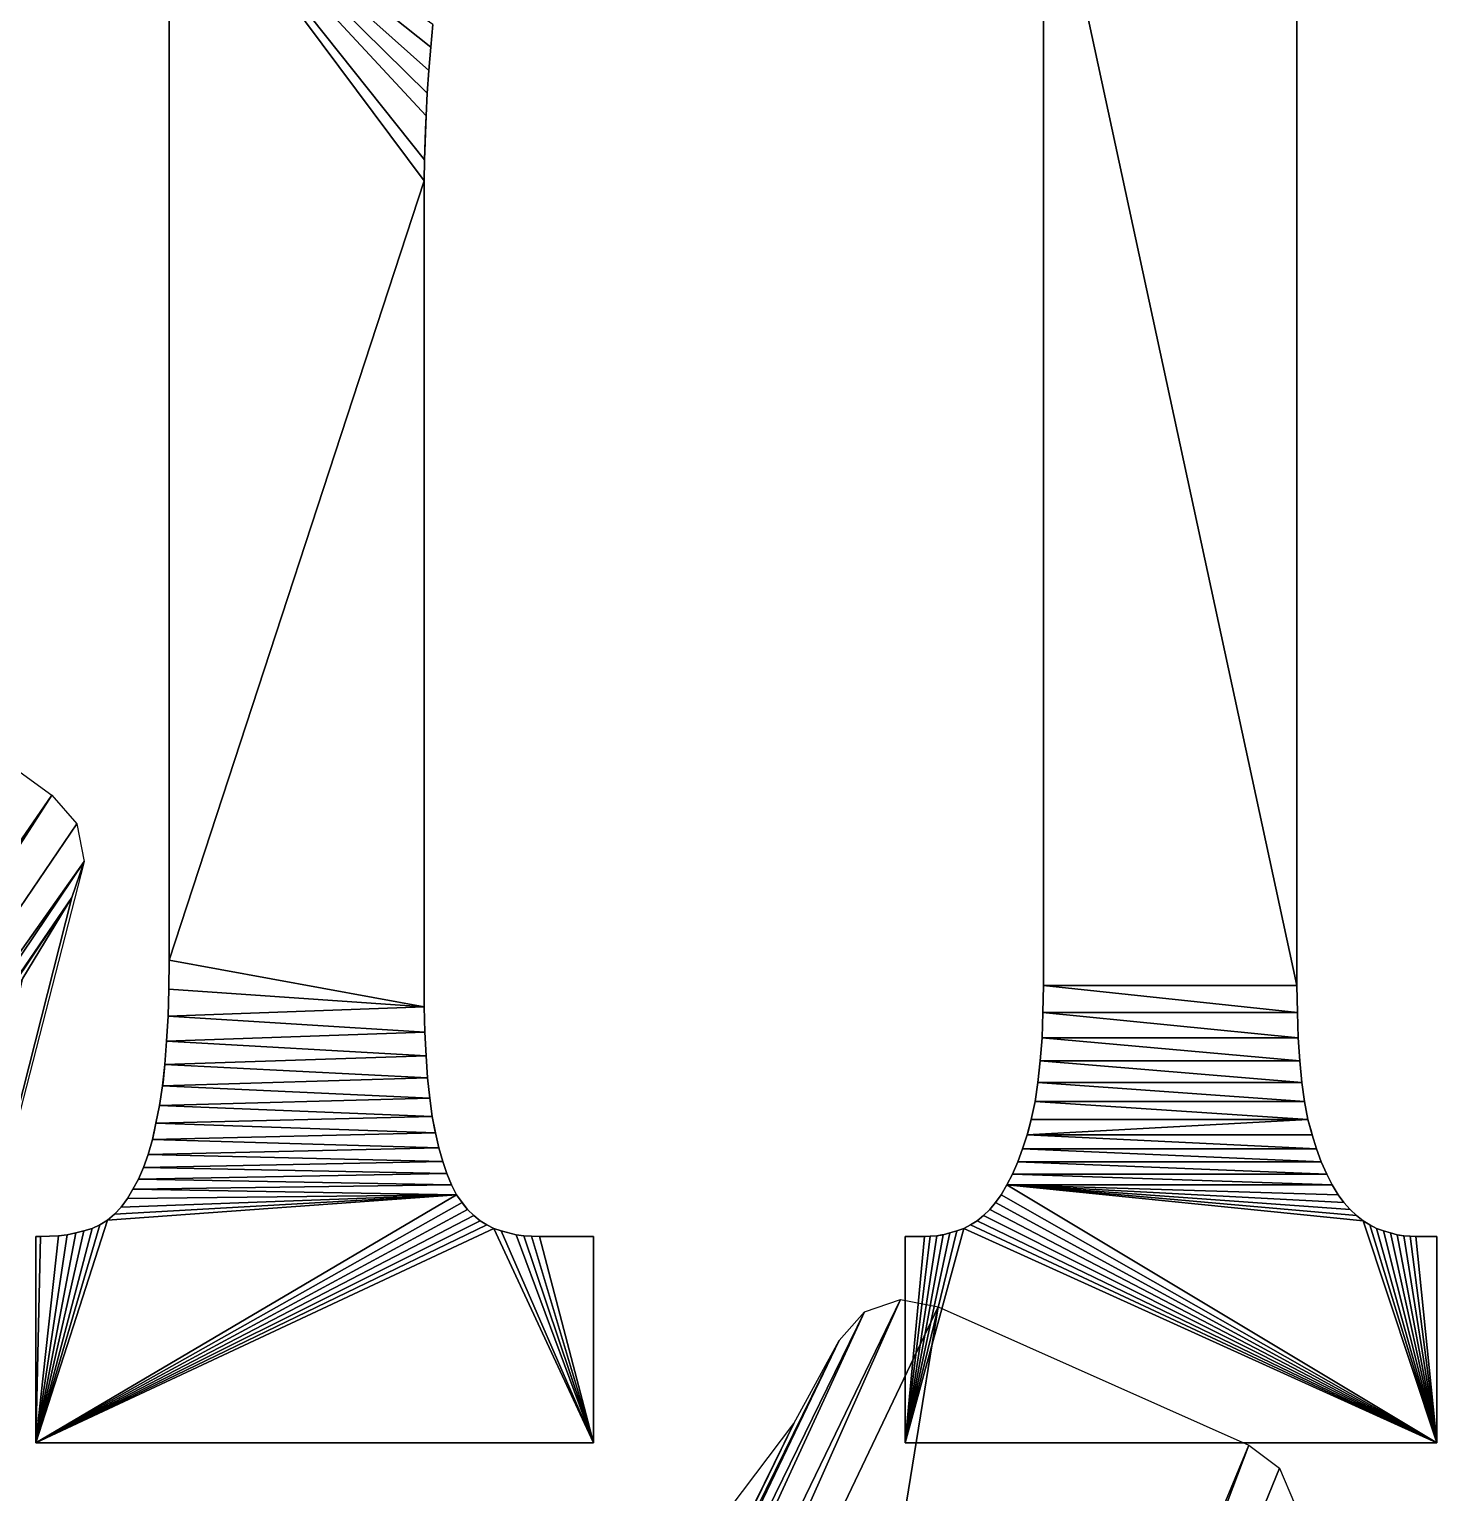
# Model space of a CAD drawing. Header units: inches. Extents: x 62 to 1153, y 3 to 780.
# Drawn here: x 86.205 to 89.801, y 13.417 to 17.156 of the extents above; entities that cross this region are included whole.
import ezdxf

# ---------------------------------------------------------------- set-up
doc = ezdxf.new("R2010")
doc.units = ezdxf.units.IN
doc.header["$MEASUREMENT"] = 0
doc.layers.add('Base', color=3, linetype='Continuous')
doc.layers.add('Main_Gear', color=4, linetype='Continuous')

msp = doc.modelspace()

# ---------------------------------------------------------------- linework, layer by layer
at = {"layer": 'Base'}
for points in [[(89.444, 18.8475, -43), (88.796, 17.7135, -43), (89.444, 14.7135, -43)], [(89.444, 14.7135, -44), (89.444, 18.8475, -44), (89.444, 14.7135, -43)], [(89.444, 18.8475, -43), (89.444, 14.7135, -43), (89.444, 18.8475, -44)], [(88.796, 14.7135, -44), (88.796, 14.7135, -43), (88.796, 17.7135, -43)], [(88.796, 14.7135, -43), (89.444, 14.7135, -43), (88.796, 17.7135, -43)], [(88.796, 17.7135, -44), (88.796, 14.7135, -44), (88.796, 17.7135, -43)], [(87.214, 16.7685, -43), (87.215, 16.8225, -43), (86.563, 17.6425, -43)], [(87.231, 17.1105, -43), (87.236, 17.1685, -43), (86.563, 17.6425, -43)], [(87.226, 17.0505, -43), (87.231, 17.1105, -43), (86.563, 17.6425, -43)], [(87.222, 16.9925, -43), (87.226, 17.0505, -43), (86.563, 17.6425, -43)], [(87.219, 16.9345, -43), (87.222, 16.9925, -43), (86.563, 17.6425, -43)], [(87.215, 16.8225, -43), (87.219, 16.9345, -43), (86.563, 17.6425, -43)], [(86.563, 17.6425, -43), (86.563, 14.7775, -43), (87.214, 16.7685, -43)], [(86.563, 14.7775, -43), (86.563, 17.6425, -43), (86.563, 17.6425, -44)], [(86.563, 17.6425, -44), (86.563, 14.7775, -44), (86.563, 14.7775, -43)], [(87.236, 17.1685, -44), (87.236, 17.1685, -43), (87.231, 17.1105, -43)], [(87.236, 17.1685, -44), (87.231, 17.1105, -43), (87.231, 17.1105, -44)], [(87.231, 17.1105, -44), (87.231, 17.1105, -43), (87.226, 17.0505, -43)], [(87.231, 17.1105, -44), (87.226, 17.0505, -43), (87.226, 17.0505, -44)], [(87.226, 17.0505, -44), (87.226, 17.0505, -43), (87.222, 16.9925, -43)], [(87.226, 17.0505, -44), (87.222, 16.9925, -43), (87.222, 16.9925, -44)], [(87.222, 16.9925, -44), (87.222, 16.9925, -43), (87.219, 16.9345, -43)], [(87.222, 16.9925, -44), (87.219, 16.9345, -43), (87.219, 16.9345, -44)], [(87.219, 16.9345, -43), (87.215, 16.8225, -43), (87.2178, 16.8995, -44)], [(87.215, 16.8225, -44), (87.2178, 16.8995, -44), (87.215, 16.8225, -43)], [(87.219, 16.9345, -44), (87.219, 16.9345, -43), (87.2178, 16.8995, -44)], [(87.215, 16.8225, -44), (87.215, 16.8225, -43), (87.214, 16.7685, -43)], [(87.215, 16.8225, -44), (87.214, 16.7685, -43), (87.214, 16.7685, -44)], [(87.214, 16.7685, -43), (86.563, 14.7775, -43), (87.214, 14.6585, -43)], [(87.214, 16.7685, -44), (87.214, 16.7685, -43), (87.214, 14.6585, -44)], [(87.214, 16.7685, -43), (87.214, 14.6585, -43), (87.214, 14.6585, -44)], [(86.563, 14.7775, -43), (86.562, 14.7035, -43), (87.214, 14.6585, -43)], [(86.563, 14.7775, -44), (86.562, 14.7035, -44), (86.562, 14.7035, -43)], [(86.563, 14.7775, -44), (86.562, 14.7035, -43), (86.563, 14.7775, -43)], [(86.562, 14.7035, -43), (86.56, 14.6345, -43), (87.214, 14.6585, -43)], [(86.562, 14.7035, -44), (86.56, 14.6345, -44), (86.56, 14.6345, -43)], [(86.562, 14.7035, -44), (86.56, 14.6345, -43), (86.562, 14.7035, -43)], [(88.796, 14.7135, -44), (88.795, 14.6445, -44), (88.795, 14.6445, -43)], [(88.796, 14.7135, -44), (88.795, 14.6445, -43), (88.796, 14.7135, -43)], [(88.796, 14.7135, -43), (88.795, 14.6445, -43), (89.445, 14.6445, -43)], [(89.445, 14.6445, -43), (89.444, 14.7135, -43), (88.796, 14.7135, -43)], [(89.444, 14.7135, -44), (89.444, 14.7135, -43), (89.445, 14.6445, -43)], [(89.444, 14.7135, -44), (89.445, 14.6445, -43), (89.445, 14.6445, -44)], [(87.216, 14.5935, -43), (87.214, 14.6585, -43), (86.56, 14.6345, -43)], [(87.214, 14.6585, -44), (87.214, 14.6585, -43), (87.216, 14.5935, -43)], [(87.214, 14.6585, -44), (87.216, 14.5935, -43), (87.216, 14.5935, -44)], [(86.56, 14.6345, -43), (86.556, 14.5705, -43), (87.216, 14.5935, -43)], [(86.56, 14.6345, -44), (86.556, 14.5705, -44), (86.556, 14.5705, -43)], [(86.56, 14.6345, -44), (86.556, 14.5705, -43), (86.56, 14.6345, -43)], [(88.795, 14.6445, -44), (88.793, 14.5795, -44), (88.793, 14.5795, -43)], [(88.795, 14.6445, -44), (88.793, 14.5795, -43), (88.795, 14.6445, -43)], [(88.795, 14.6445, -43), (88.793, 14.5795, -43), (89.447, 14.5795, -43)], [(89.447, 14.5795, -43), (89.445, 14.6445, -43), (88.795, 14.6445, -43)], [(89.445, 14.6445, -44), (89.445, 14.6445, -43), (89.447, 14.5795, -43)], [(89.445, 14.6445, -44), (89.447, 14.5795, -43), (89.447, 14.5795, -44)], [(87.219, 14.5335, -43), (87.216, 14.5935, -43), (86.556, 14.5705, -43)], [(87.216, 14.5935, -44), (87.216, 14.5935, -43), (87.219, 14.5335, -43)], [(87.216, 14.5935, -44), (87.219, 14.5335, -43), (87.219, 14.5335, -44)], [(86.556, 14.5705, -43), (86.552, 14.5115, -43), (87.219, 14.5335, -43)], [(86.556, 14.5705, -44), (86.552, 14.5115, -44), (86.552, 14.5115, -43)], [(86.556, 14.5705, -44), (86.552, 14.5115, -43), (86.556, 14.5705, -43)], [(88.793, 14.5795, -44), (88.788, 14.5205, -44), (88.788, 14.5205, -43)], [(88.793, 14.5795, -44), (88.788, 14.5205, -43), (88.793, 14.5795, -43)], [(88.793, 14.5795, -43), (88.788, 14.5205, -43), (89.451, 14.5205, -43)], [(89.451, 14.5205, -43), (89.447, 14.5795, -43), (88.793, 14.5795, -43)], [(89.447, 14.5795, -44), (89.447, 14.5795, -43), (89.451, 14.5205, -43)], [(89.447, 14.5795, -44), (89.451, 14.5205, -43), (89.451, 14.5205, -44)], [(86.552, 14.5115, -43), (86.546, 14.4565, -43), (87.223, 14.4775, -43)], [(86.546, 14.4565, -43), (86.552, 14.5115, -43), (86.547, 14.4656, -44)], [(86.552, 14.5115, -44), (86.547, 14.4656, -44), (86.552, 14.5115, -43)], [(87.223, 14.4775, -43), (87.219, 14.5335, -43), (86.552, 14.5115, -43)], [(87.219, 14.5335, -44), (87.219, 14.5335, -43), (87.223, 14.4775, -43)], [(87.219, 14.5335, -44), (87.223, 14.4775, -43), (87.223, 14.4775, -44)], [(88.788, 14.5205, -44), (88.782, 14.4655, -44), (88.782, 14.4655, -43)], [(88.788, 14.5205, -44), (88.782, 14.4655, -43), (88.788, 14.5205, -43)], [(88.788, 14.5205, -43), (88.782, 14.4655, -43), (89.456, 14.4655, -43)], [(89.456, 14.4655, -43), (89.451, 14.5205, -43), (88.788, 14.5205, -43)], [(89.451, 14.5205, -44), (89.451, 14.5205, -43), (89.456, 14.4655, -43)], [(89.451, 14.5205, -44), (89.456, 14.4655, -43), (89.456, 14.4655, -44)], [(87.229, 14.4255, -43), (87.223, 14.4775, -43), (86.546, 14.4565, -43)], [(87.223, 14.4775, -44), (87.223, 14.4775, -43), (87.229, 14.4255, -43)], [(87.223, 14.4775, -44), (87.229, 14.4255, -43), (87.229, 14.4255, -44)], [(86.546, 14.4565, -43), (86.538, 14.4065, -43), (87.229, 14.4255, -43)], [(86.546, 14.4565, -44), (86.538, 14.4065, -44), (86.538, 14.4065, -43)], [(86.546, 14.4565, -44), (86.538, 14.4065, -43), (86.546, 14.4565, -43)], [(86.547, 14.4656, -44), (86.546, 14.4565, -44), (86.546, 14.4565, -43)], [(88.782, 14.4655, -44), (88.775, 14.4165, -44), (88.775, 14.4165, -43)], [(88.782, 14.4655, -44), (88.775, 14.4165, -43), (88.782, 14.4655, -43)], [(88.782, 14.4655, -43), (88.775, 14.4165, -43), (89.463, 14.4165, -43)], [(89.463, 14.4165, -43), (89.456, 14.4655, -43), (88.782, 14.4655, -43)], [(89.456, 14.4655, -44), (89.456, 14.4655, -43), (89.463, 14.4165, -43)], [(89.456, 14.4655, -44), (89.463, 14.4165, -43), (89.463, 14.4165, -44)], [(86.538, 14.4065, -43), (86.529, 14.3615, -43), (87.235, 14.3785, -43)], [(86.538, 14.4065, -44), (86.529, 14.3615, -44), (86.529, 14.3615, -43)], [(86.538, 14.4065, -44), (86.529, 14.3615, -43), (86.538, 14.4065, -43)], [(87.235, 14.3785, -43), (87.229, 14.4255, -43), (86.538, 14.4065, -43)], [(87.229, 14.4255, -44), (87.229, 14.4255, -43), (87.235, 14.3785, -43)], [(87.229, 14.4255, -44), (87.235, 14.3785, -43), (87.235, 14.3785, -44)], [(88.775, 14.4165, -44), (88.765, 14.3705, -44), (88.765, 14.3705, -43)], [(88.775, 14.4165, -44), (88.765, 14.3705, -43), (88.775, 14.4165, -43)], [(88.775, 14.4165, -43), (88.765, 14.3705, -43), (89.472, 14.3705, -43)], [(89.472, 14.3705, -43), (89.463, 14.4165, -43), (88.775, 14.4165, -43)], [(89.463, 14.4165, -44), (89.463, 14.4165, -43), (89.472, 14.3705, -43)], [(89.463, 14.4165, -44), (89.472, 14.3705, -43), (89.472, 14.3705, -44)], [(86.529, 14.3615, -43), (86.52, 14.3195, -43), (87.243, 14.3365, -43)], [(86.52, 14.3195, -43), (86.529, 14.3615, -43), (86.5243, 14.3395, -44)], [(86.529, 14.3615, -44), (86.5243, 14.3395, -44), (86.529, 14.3615, -43)], [(87.243, 14.3365, -43), (87.235, 14.3785, -43), (86.529, 14.3615, -43)], [(87.235, 14.3785, -43), (87.243, 14.3365, -43), (87.2425, 14.3395, -44)], [(87.235, 14.3785, -44), (87.235, 14.3785, -43), (87.2425, 14.3395, -44)], [(88.7571, 14.3395, -44), (88.755, 14.3315, -43), (88.765, 14.3705, -43)], [(88.765, 14.3705, -43), (88.755, 14.3315, -43), (89.472, 14.3705, -43)], [(89.483, 14.3315, -43), (89.472, 14.3705, -43), (88.755, 14.3315, -43)], [(88.765, 14.3705, -44), (88.7571, 14.3395, -44), (88.765, 14.3705, -43)], [(89.472, 14.3705, -44), (89.472, 14.3705, -43), (89.4808, 14.3395, -44)], [(89.472, 14.3705, -43), (89.483, 14.3315, -43), (89.4808, 14.3395, -44)], [(86.52, 14.3195, -43), (86.509, 14.2815, -43), (87.252, 14.2985, -43)], [(86.509, 14.2815, -43), (86.52, 14.3195, -43), (86.509, 14.2815, -44)], [(86.52, 14.3195, -44), (86.509, 14.2815, -44), (86.52, 14.3195, -43)], [(86.5243, 14.3395, -44), (86.52, 14.3195, -44), (86.52, 14.3195, -43)], [(87.252, 14.2985, -43), (87.243, 14.3365, -43), (86.52, 14.3195, -43)], [(87.243, 14.3365, -44), (87.2425, 14.3395, -44), (87.243, 14.3365, -43)], [(87.243, 14.3365, -44), (87.243, 14.3365, -43), (87.252, 14.2985, -43)], [(87.252, 14.2985, -43), (87.252, 14.2985, -44), (87.243, 14.3365, -44)], [(88.755, 14.3315, -44), (88.743, 14.2955, -44), (88.743, 14.2955, -43)], [(88.755, 14.3315, -44), (88.743, 14.2955, -43), (88.755, 14.3315, -43)], [(88.755, 14.3315, -43), (88.743, 14.2955, -43), (89.494, 14.2955, -43)], [(88.7571, 14.3395, -44), (88.755, 14.3315, -44), (88.755, 14.3315, -43)], [(89.494, 14.2955, -43), (89.483, 14.3315, -43), (88.755, 14.3315, -43)], [(89.483, 14.3315, -44), (89.4808, 14.3395, -44), (89.483, 14.3315, -43)], [(89.483, 14.3315, -44), (89.483, 14.3315, -43), (89.494, 14.2955, -43)], [(89.483, 14.3315, -44), (89.494, 14.2955, -43), (89.494, 14.2955, -44)], [(87.262, 14.2635, -43), (87.252, 14.2985, -43), (86.509, 14.2815, -43)], [(87.252, 14.2985, -44), (87.252, 14.2985, -43), (87.262, 14.2635, -43)], [(87.262, 14.2635, -43), (87.262, 14.2635, -44), (87.252, 14.2985, -44)], [(88.743, 14.2955, -44), (88.731, 14.2625, -44), (88.731, 14.2625, -43)], [(88.743, 14.2955, -44), (88.731, 14.2625, -43), (88.743, 14.2955, -43)], [(88.743, 14.2955, -43), (88.731, 14.2625, -43), (89.506, 14.2625, -43)], [(89.506, 14.2625, -43), (89.494, 14.2955, -43), (88.743, 14.2955, -43)], [(89.494, 14.2955, -44), (89.494, 14.2955, -43), (89.506, 14.2625, -43)], [(89.494, 14.2955, -44), (89.506, 14.2625, -43), (89.506, 14.2625, -44)], [(86.497, 14.2485, -43), (86.484, 14.2185, -43), (87.272, 14.2325, -43)], [(86.497, 14.2485, -44), (86.484, 14.2185, -44), (86.497, 14.2485, -43)], [(86.484, 14.2185, -43), (86.497, 14.2485, -43), (86.484, 14.2185, -44)], [(86.509, 14.2815, -43), (86.497, 14.2485, -43), (87.262, 14.2635, -43)], [(86.509, 14.2815, -44), (86.497, 14.2485, -43), (86.509, 14.2815, -43)], [(86.509, 14.2815, -44), (86.497, 14.2485, -44), (86.497, 14.2485, -43)], [(87.272, 14.2325, -43), (87.262, 14.2635, -43), (86.497, 14.2485, -43)], [(87.262, 14.2635, -43), (87.272, 14.2325, -43), (87.272, 14.2325, -44)], [(87.262, 14.2635, -43), (87.272, 14.2325, -44), (87.262, 14.2635, -44)], [(88.731, 14.2625, -44), (88.717, 14.2315, -44), (88.717, 14.2315, -43)], [(88.731, 14.2625, -44), (88.717, 14.2315, -43), (88.731, 14.2625, -43)], [(88.731, 14.2625, -43), (88.717, 14.2315, -43), (89.52, 14.2315, -43)], [(89.52, 14.2315, -43), (89.506, 14.2625, -43), (88.731, 14.2625, -43)], [(89.506, 14.2625, -44), (89.506, 14.2625, -43), (89.52, 14.2315, -43)], [(89.506, 14.2625, -44), (89.52, 14.2315, -43), (89.52, 14.2315, -44)], [(86.484, 14.2185, -43), (86.47, 14.1925, -43), (87.284, 14.2035, -43)], [(86.484, 14.2185, -43), (86.484, 14.2185, -44), (86.47, 14.1925, -43)], [(86.47, 14.1925, -44), (86.47, 14.1925, -43), (86.484, 14.2185, -44)], [(87.284, 14.2035, -43), (87.272, 14.2325, -43), (86.484, 14.2185, -43)], [(87.284, 14.2035, -44), (87.272, 14.2325, -44), (87.284, 14.2035, -43)], [(87.272, 14.2325, -43), (87.284, 14.2035, -43), (87.272, 14.2325, -44)], [(88.717, 14.2315, -44), (88.703, 14.2035, -44), (88.703, 14.2035, -43)], [(88.717, 14.2315, -44), (88.703, 14.2035, -43), (88.717, 14.2315, -43)], [(88.717, 14.2315, -43), (88.703, 14.2035, -43), (89.534, 14.2035, -43)], [(89.534, 14.2035, -43), (89.52, 14.2315, -43), (88.717, 14.2315, -43)], [(89.52, 14.2315, -44), (89.52, 14.2315, -43), (89.534, 14.2035, -43)], [(89.52, 14.2315, -44), (89.534, 14.2035, -43), (89.534, 14.2035, -44)], [(87.297, 14.1785, -43), (86.222, 13.5445, -43), (87.311, 14.1585, -43)], [(86.222, 13.5445, -43), (87.297, 14.1785, -43), (86.405, 14.1135, -43)], [(86.423, 14.1285, -43), (86.405, 14.1135, -43), (87.297, 14.1785, -43)], [(86.44, 14.1465, -43), (86.423, 14.1285, -43), (87.297, 14.1785, -43)], [(86.44, 14.1465, -43), (87.297, 14.1785, -43), (86.456, 14.1685, -43)], [(86.456, 14.1685, -43), (87.297, 14.1785, -43), (86.47, 14.1925, -43)], [(86.47, 14.1925, -44), (86.456, 14.1685, -43), (86.47, 14.1925, -43)], [(86.456, 14.1685, -43), (86.47, 14.1925, -44), (86.456, 14.1685, -44)], [(87.284, 14.2035, -43), (86.47, 14.1925, -43), (87.297, 14.1785, -43)], [(87.284, 14.2035, -44), (87.284, 14.2035, -43), (87.297, 14.1785, -43)], [(87.297, 14.1785, -44), (87.284, 14.2035, -44), (87.297, 14.1785, -43)], [(87.297, 14.1785, -43), (87.311, 14.1585, -43), (87.297, 14.1785, -44)], [(87.311, 14.1585, -44), (87.297, 14.1785, -44), (87.311, 14.1585, -43)], [(88.688, 14.1785, -44), (88.674, 14.1585, -44), (88.674, 14.1585, -43)], [(88.688, 14.1785, -44), (88.674, 14.1585, -43), (88.688, 14.1785, -43)], [(88.688, 14.1785, -43), (88.674, 14.1585, -43), (89.801, 13.5445, -43)], [(88.703, 14.2035, -44), (88.688, 14.1785, -44), (88.688, 14.1785, -43)], [(88.703, 14.2035, -44), (88.688, 14.1785, -43), (88.703, 14.2035, -43)], [(88.703, 14.2035, -43), (88.688, 14.1785, -43), (89.801, 13.5445, -43)], [(89.801, 13.5445, -43), (89.613, 14.1115, -43), (88.703, 14.2035, -43)], [(89.58, 14.1405, -43), (89.564, 14.1585, -43), (88.703, 14.2035, -43)], [(89.596, 14.1255, -43), (89.58, 14.1405, -43), (88.703, 14.2035, -43)], [(89.549, 14.1785, -43), (89.534, 14.2035, -43), (88.703, 14.2035, -43)], [(89.564, 14.1585, -43), (89.549, 14.1785, -43), (88.703, 14.2035, -43)], [(89.596, 14.1255, -43), (88.703, 14.2035, -43), (89.613, 14.1115, -43)], [(89.534, 14.2035, -44), (89.534, 14.2035, -43), (89.549, 14.1785, -43)], [(89.534, 14.2035, -44), (89.549, 14.1785, -43), (89.549, 14.1785, -44)], [(89.549, 14.1785, -44), (89.549, 14.1785, -43), (89.564, 14.1585, -43)], [(89.549, 14.1785, -44), (89.564, 14.1585, -43), (89.564, 14.1585, -44)], [(87.325, 14.1405, -43), (87.311, 14.1585, -43), (86.222, 13.5445, -43)], [(87.325, 14.1405, -43), (86.222, 13.5445, -43), (87.341, 14.1255, -43)], [(86.44, 14.1465, -44), (86.423, 14.1285, -43), (86.44, 14.1465, -43)], [(86.423, 14.1285, -43), (86.44, 14.1465, -44), (86.423, 14.1285, -44)], [(86.44, 14.1465, -44), (86.44, 14.1465, -43), (86.456, 14.1685, -43)], [(86.456, 14.1685, -44), (86.44, 14.1465, -44), (86.456, 14.1685, -43)], [(87.311, 14.1585, -43), (87.325, 14.1405, -43), (87.315, 14.1533, -44)], [(87.315, 14.1533, -44), (87.311, 14.1585, -44), (87.311, 14.1585, -43)], [(87.325, 14.1405, -44), (87.315, 14.1533, -44), (87.325, 14.1405, -43)], [(87.341, 14.1255, -43), (87.341, 14.1255, -44), (87.325, 14.1405, -43)], [(87.325, 14.1405, -44), (87.325, 14.1405, -43), (87.341, 14.1255, -44)], [(88.643, 14.1255, -44), (88.643, 14.1255, -43), (88.659, 14.1405, -43)], [(88.643, 14.1255, -44), (88.659, 14.1405, -43), (88.659, 14.1405, -44)], [(88.659, 14.1405, -43), (88.643, 14.1255, -43), (89.801, 13.5445, -43)], [(88.674, 14.1585, -44), (88.659, 14.1405, -44), (88.659, 14.1405, -43)], [(88.674, 14.1585, -44), (88.659, 14.1405, -43), (88.674, 14.1585, -43)], [(88.674, 14.1585, -43), (88.659, 14.1405, -43), (89.801, 13.5445, -43)], [(89.564, 14.1585, -44), (89.564, 14.1585, -43), (89.58, 14.1405, -43)], [(89.564, 14.1585, -44), (89.58, 14.1405, -43), (89.58, 14.1405, -44)], [(89.58, 14.1405, -44), (89.58, 14.1405, -43), (89.596, 14.1255, -43)], [(89.58, 14.1405, -44), (89.596, 14.1255, -43), (89.596, 14.1255, -44)], [(87.357, 14.1115, -43), (87.341, 14.1255, -43), (86.222, 13.5445, -43)], [(86.405, 14.1135, -43), (86.386, 14.1015, -43), (86.222, 13.5445, -43)], [(87.374, 14.1015, -43), (87.357, 14.1115, -43), (86.222, 13.5445, -43)], [(86.386, 14.1015, -43), (86.366, 14.0925, -43), (86.222, 13.5445, -43)], [(87.374, 14.1015, -43), (86.222, 13.5445, -43), (87.392, 14.0925, -43)], [(86.366, 14.0925, -44), (86.366, 14.0925, -43), (86.386, 14.1015, -43)], [(86.366, 14.0925, -44), (86.386, 14.1015, -43), (86.386, 14.1015, -44)], [(86.386, 14.1015, -44), (86.386, 14.1015, -43), (86.405, 14.1135, -44)], [(86.405, 14.1135, -43), (86.405, 14.1135, -44), (86.386, 14.1015, -43)], [(86.423, 14.1285, -44), (86.405, 14.1135, -44), (86.423, 14.1285, -43)], [(86.405, 14.1135, -43), (86.423, 14.1285, -43), (86.405, 14.1135, -44)], [(87.357, 14.1115, -43), (87.357, 14.1115, -44), (87.341, 14.1255, -43)], [(87.341, 14.1255, -43), (87.357, 14.1115, -44), (87.341, 14.1255, -44)], [(87.357, 14.1115, -44), (87.357, 14.1115, -43), (87.374, 14.1015, -44)], [(87.374, 14.1015, -43), (87.374, 14.1015, -44), (87.357, 14.1115, -43)], [(87.374, 14.1015, -44), (87.374, 14.1015, -43), (87.392, 14.0925, -43)], [(87.374, 14.1015, -44), (87.392, 14.0925, -43), (87.392, 14.0925, -44)], [(88.593, 14.0925, -43), (88.61, 14.1015, -43), (88.595, 14.0935, -44)], [(88.61, 14.1015, -43), (88.593, 14.0925, -43), (89.801, 13.5445, -43)], [(88.61, 14.1015, -44), (88.595, 14.0935, -44), (88.61, 14.1015, -43)], [(88.61, 14.1015, -44), (88.61, 14.1015, -43), (88.627, 14.1115, -43)], [(88.61, 14.1015, -44), (88.627, 14.1115, -43), (88.627, 14.1115, -44)], [(88.627, 14.1115, -43), (88.61, 14.1015, -43), (89.801, 13.5445, -43)], [(88.627, 14.1115, -44), (88.627, 14.1115, -43), (88.643, 14.1255, -43)], [(88.627, 14.1115, -44), (88.643, 14.1255, -43), (88.643, 14.1255, -44)], [(88.643, 14.1255, -43), (88.627, 14.1115, -43), (89.801, 13.5445, -43)], [(89.596, 14.1255, -44), (89.596, 14.1255, -43), (89.613, 14.1115, -43)], [(89.596, 14.1255, -44), (89.613, 14.1115, -43), (89.613, 14.1115, -44)], [(89.613, 14.1115, -43), (89.63, 14.1015, -43), (89.619, 14.1079, -44)], [(89.613, 14.1115, -44), (89.613, 14.1115, -43), (89.619, 14.1079, -44)], [(89.801, 13.5445, -43), (89.63, 14.1015, -43), (89.613, 14.1115, -43)], [(89.63, 14.1015, -44), (89.619, 14.1079, -44), (89.63, 14.1015, -43)], [(89.647, 14.0925, -44), (89.63, 14.1015, -44), (89.647, 14.0925, -43)], [(89.63, 14.1015, -43), (89.647, 14.0925, -43), (89.63, 14.1015, -44)], [(89.63, 14.1015, -43), (89.801, 13.5445, -43), (89.647, 14.0925, -43)], [(86.366, 14.0925, -43), (86.345, 14.0865, -43), (86.222, 13.5445, -43)], [(86.222, 13.5445, -43), (87.647, 13.5445, -43), (87.392, 14.0925, -43)], [(86.345, 14.0865, -43), (86.324, 14.0815, -43), (86.222, 13.5445, -43)], [(86.324, 14.0815, -43), (86.302, 14.0765, -43), (86.222, 13.5445, -43)], [(86.28, 14.0735, -43), (86.222, 13.5445, -43), (86.302, 14.0765, -43)], [(86.28, 14.0735, -43), (86.234, 14.0715, -43), (86.222, 13.5445, -43)], [(86.222, 13.5445, -43), (86.234, 14.0715, -43), (86.222, 14.0715, -43)], [(86.234, 14.0715, -44), (86.222, 14.0715, -43), (86.234, 14.0715, -43)], [(86.234, 14.0715, -44), (86.222, 14.0715, -44), (86.222, 14.0715, -43)], [(86.222, 14.0715, -44), (86.222, 13.5445, -44), (86.222, 14.0715, -43)], [(86.222, 13.5445, -44), (86.222, 13.5445, -43), (86.222, 14.0715, -43)], [(86.28, 14.0735, -44), (86.234, 14.0715, -44), (86.28, 14.0735, -43)], [(86.234, 14.0715, -43), (86.28, 14.0735, -43), (86.234, 14.0715, -44)], [(86.28, 14.0735, -44), (86.28, 14.0735, -43), (86.302, 14.0765, -43)], [(86.302, 14.0765, -44), (86.28, 14.0735, -44), (86.302, 14.0765, -43)], [(86.324, 14.0815, -44), (86.302, 14.0765, -44), (86.324, 14.0815, -43)], [(86.302, 14.0765, -43), (86.324, 14.0815, -43), (86.302, 14.0765, -44)], [(86.345, 14.0865, -43), (86.345, 14.0865, -44), (86.324, 14.0815, -43)], [(86.324, 14.0815, -44), (86.324, 14.0815, -43), (86.345, 14.0865, -44)], [(86.366, 14.0925, -44), (86.345, 14.0865, -44), (86.366, 14.0925, -43)], [(86.345, 14.0865, -43), (86.366, 14.0925, -43), (86.345, 14.0865, -44)], [(87.411, 14.0865, -43), (87.392, 14.0925, -43), (87.647, 13.5445, -43)], [(87.392, 14.0925, -44), (87.392, 14.0925, -43), (87.411, 14.0865, -43)], [(87.392, 14.0925, -44), (87.411, 14.0865, -43), (87.411, 14.0865, -44)], [(87.449, 14.0765, -43), (87.411, 14.0865, -43), (87.647, 13.5445, -43)], [(87.411, 14.0865, -43), (87.449, 14.0765, -43), (87.449, 14.0765, -44)], [(87.411, 14.0865, -44), (87.411, 14.0865, -43), (87.449, 14.0765, -44)], [(87.469, 14.0735, -43), (87.449, 14.0765, -43), (87.647, 13.5445, -43)], [(87.469, 14.0735, -43), (87.469, 14.0735, -44), (87.449, 14.0765, -43)], [(87.449, 14.0765, -44), (87.449, 14.0765, -43), (87.469, 14.0735, -44)], [(87.488, 14.0725, -43), (87.469, 14.0735, -43), (87.647, 13.5445, -43)], [(87.469, 14.0735, -44), (87.469, 14.0735, -43), (87.488, 14.0725, -43)], [(87.469, 14.0735, -44), (87.488, 14.0725, -43), (87.488, 14.0725, -44)], [(87.509, 14.0715, -43), (87.488, 14.0725, -43), (87.647, 13.5445, -43)], [(87.509, 14.0715, -44), (87.488, 14.0725, -44), (87.509, 14.0715, -43)], [(87.488, 14.0725, -43), (87.509, 14.0715, -43), (87.488, 14.0725, -44)], [(87.647, 14.0715, -43), (87.509, 14.0715, -43), (87.647, 13.5445, -43)], [(87.647, 14.0715, -44), (87.509, 14.0715, -43), (87.647, 14.0715, -43)], [(87.509, 14.0715, -44), (87.509, 14.0715, -43), (87.647, 14.0715, -44)], [(87.647, 13.5445, -44), (87.647, 14.0715, -44), (87.647, 13.5445, -43)], [(87.647, 14.0715, -43), (87.647, 13.5445, -43), (87.647, 14.0715, -44)], [(88.593, 14.0925, -43), (88.575, 14.0865, -43), (88.443, 13.5445, -43)], [(88.443, 13.5445, -43), (89.801, 13.5445, -43), (88.593, 14.0925, -43)], [(88.575, 14.0865, -43), (88.557, 14.0815, -43), (88.443, 13.5445, -43)], [(88.557, 14.0815, -43), (88.54, 14.0765, -43), (88.443, 13.5445, -43)], [(88.524, 14.0735, -43), (88.443, 13.5445, -43), (88.54, 14.0765, -43)], [(88.507, 14.0725, -43), (88.443, 13.5445, -43), (88.524, 14.0735, -43)], [(88.492, 14.0715, -43), (88.443, 13.5445, -43), (88.507, 14.0725, -43)], [(88.443, 14.0715, -44), (88.443, 14.0715, -43), (88.492, 14.0715, -43)], [(88.443, 14.0715, -44), (88.492, 14.0715, -43), (88.492, 14.0715, -44)], [(88.443, 14.0715, -44), (88.443, 13.5445, -44), (88.443, 14.0715, -43)], [(88.443, 13.5445, -44), (88.443, 13.5445, -43), (88.443, 14.0715, -43)], [(88.443, 14.0715, -43), (88.443, 13.5445, -43), (88.492, 14.0715, -43)], [(88.492, 14.0715, -43), (88.507, 14.0725, -43), (88.507, 14.0725, -44)], [(88.492, 14.0715, -43), (88.507, 14.0725, -44), (88.492, 14.0715, -44)], [(88.507, 14.0725, -44), (88.507, 14.0725, -43), (88.524, 14.0735, -43)], [(88.507, 14.0725, -44), (88.524, 14.0735, -43), (88.524, 14.0735, -44)], [(88.524, 14.0735, -43), (88.54, 14.0765, -43), (88.5369, 14.0759, -44)], [(88.524, 14.0735, -44), (88.524, 14.0735, -43), (88.5369, 14.0759, -44)], [(88.54, 14.0765, -44), (88.5369, 14.0759, -44), (88.54, 14.0765, -43)], [(88.54, 14.0765, -44), (88.54, 14.0765, -43), (88.557, 14.0815, -43)], [(88.54, 14.0765, -44), (88.557, 14.0815, -43), (88.557, 14.0815, -44)], [(88.557, 14.0815, -44), (88.557, 14.0815, -43), (88.575, 14.0865, -43)], [(88.557, 14.0815, -44), (88.575, 14.0865, -43), (88.575, 14.0865, -44)], [(88.575, 14.0865, -44), (88.575, 14.0865, -43), (88.593, 14.0925, -43)], [(88.575, 14.0865, -44), (88.593, 14.0925, -43), (88.593, 14.0925, -44)], [(88.593, 14.0925, -44), (88.593, 14.0925, -43), (88.595, 14.0935, -44)], [(89.665, 14.0865, -43), (89.6575, 14.089, -44), (89.647, 14.0925, -43)], [(89.647, 14.0925, -44), (89.647, 14.0925, -43), (89.6575, 14.089, -44)], [(89.801, 13.5445, -43), (89.665, 14.0865, -43), (89.647, 14.0925, -43)], [(89.665, 14.0865, -44), (89.6575, 14.089, -44), (89.665, 14.0865, -43)], [(89.665, 14.0865, -44), (89.665, 14.0865, -43), (89.683, 14.0815, -43)], [(89.683, 14.0815, -43), (89.683, 14.0815, -44), (89.665, 14.0865, -44)], [(89.665, 14.0865, -43), (89.801, 13.5445, -43), (89.683, 14.0815, -43)], [(89.7, 14.0765, -43), (89.7, 14.0765, -44), (89.683, 14.0815, -43)], [(89.683, 14.0815, -44), (89.683, 14.0815, -43), (89.7, 14.0765, -44)], [(89.7, 14.0765, -43), (89.683, 14.0815, -43), (89.801, 13.5445, -43)], [(89.7164, 14.0736, -44), (89.7, 14.0765, -43), (89.717, 14.0735, -43)], [(89.7, 14.0765, -43), (89.7164, 14.0736, -44), (89.7, 14.0765, -44)], [(89.717, 14.0735, -43), (89.7, 14.0765, -43), (89.801, 13.5445, -43)], [(89.7164, 14.0736, -44), (89.717, 14.0735, -43), (89.717, 14.0735, -44)], [(89.733, 14.0725, -44), (89.717, 14.0735, -43), (89.733, 14.0725, -43)], [(89.733, 14.0725, -44), (89.717, 14.0735, -44), (89.717, 14.0735, -43)], [(89.733, 14.0725, -43), (89.717, 14.0735, -43), (89.801, 13.5445, -43)], [(89.733, 14.0725, -44), (89.733, 14.0725, -43), (89.748, 14.0715, -43)], [(89.748, 14.0715, -44), (89.733, 14.0725, -44), (89.748, 14.0715, -43)], [(89.733, 14.0725, -43), (89.801, 13.5445, -43), (89.748, 14.0715, -43)], [(89.748, 14.0715, -43), (89.801, 14.0715, -43), (89.748, 14.0715, -44)], [(89.801, 14.0715, -44), (89.748, 14.0715, -44), (89.801, 14.0715, -43)], [(89.801, 14.0715, -43), (89.748, 14.0715, -43), (89.801, 13.5445, -43)], [(89.801, 13.5445, -43), (89.801, 14.0715, -44), (89.801, 14.0715, -43)], [(89.801, 14.0715, -44), (89.801, 13.5445, -43), (89.801, 13.5445, -44)], [(86.222, 13.5445, -44), (87.647, 13.5445, -44), (87.647, 13.5445, -43)], [(86.222, 13.5445, -44), (87.647, 13.5445, -43), (86.222, 13.5445, -43)], [(89.801, 13.5445, -43), (88.443, 13.5445, -43), (89.801, 13.5445, -44)], [(88.443, 13.5445, -44), (89.801, 13.5445, -44), (88.443, 13.5445, -43)]]:
    msp.add_3dface(points, dxfattribs=at)
at = {"layer": 'Main_Gear'}
for points in [[(84.1923, 12.1877, -7.4682), (85.5591, 15.7106, -11.4682), (86.2626, 15.1996, -11.4682)], [(86.2626, 15.1996, -11.4682), (84.2707, 12.0979, -7.4682), (84.1923, 12.1877, -7.4682)], [(84.2707, 12.0979, -7.4682), (86.2626, 15.1996, -11.4682), (86.3269, 15.126, -11.4682)], [(86.3458, 15.0301, -11.4682), (84.2707, 12.0979, -7.4682), (86.3269, 15.126, -11.4682)], [(84.2707, 12.0979, -7.4682), (86.3458, 15.0301, -11.4682), (84.2938, 11.981, -7.4682)], [(86.3142, 14.9376, -11.4682), (84.2938, 11.981, -7.4682), (86.3458, 15.0301, -11.4682)], [(86.3458, 15.0301, -11.4682), (85.6911, 12.4818, -11.4682), (86.3142, 14.9376, -11.4682)], [(86.1886, 14.7319, -11.4682), (84.2552, 11.8682, -7.4682), (86.3142, 14.9376, -11.4682)], [(84.2938, 11.981, -7.4682), (86.3142, 14.9376, -11.4682), (84.2552, 11.8682, -7.4682)], [(86.3142, 14.9376, -11.4682), (85.6911, 12.4818, -11.4682), (86.1886, 14.7319, -11.4682)], [(86.8369, 10.6164, -7.4682), (88.3387, 13.8795, -11.4682), (88.4312, 13.9111, -11.4682)], [(88.4312, 13.9111, -11.4682), (86.9538, 10.5933, -7.4682), (86.8369, 10.6164, -7.4682)], [(86.9538, 10.5933, -7.4682), (88.4312, 13.9111, -11.4682), (88.5271, 13.8922, -11.4682)], [(88.3387, 13.8795, -11.4682), (86.8369, 10.6164, -7.4682), (86.7241, 10.5778, -7.4682)], [(86.7241, 10.5778, -7.4682), (88.2744, 13.8059, -11.4682), (88.3387, 13.8795, -11.4682)], [(88.5271, 13.8922, -11.4682), (87.9225, 10.162, -7.4682), (86.9538, 10.5933, -7.4682)], [(87.9225, 10.162, -7.4682), (88.5271, 13.8922, -11.4682), (89.3214, 13.5385, -11.4682)], [(88.2744, 13.8059, -11.4682), (86.7241, 10.5778, -7.4682), (86.6457, 10.4881, -7.4682)], [(86.6457, 10.4881, -7.4682), (88.159, 13.5943, -11.4682), (88.2744, 13.8059, -11.4682)], [(86.505, 10.23, -7.4682), (87.9306, 13.2915, -11.4682), (88.159, 13.5943, -11.4682)], [(88.159, 13.5943, -11.4682), (86.6457, 10.4881, -7.4682), (86.505, 10.23, -7.4682)], [(89.3214, 13.5385, -11.4682), (88.0179, 10.0905, -7.4682), (87.9225, 10.162, -7.4682)], [(88.0179, 10.0905, -7.4682), (89.3214, 13.5385, -11.4682), (89.3996, 13.4799, -11.4682)], [(89.438, 13.39, -11.4682), (88.0179, 10.0905, -7.4682), (89.3996, 13.4799, -11.4682)]]:
    msp.add_3dface(points, dxfattribs=at)

doc.saveas('drawing.dxf')
